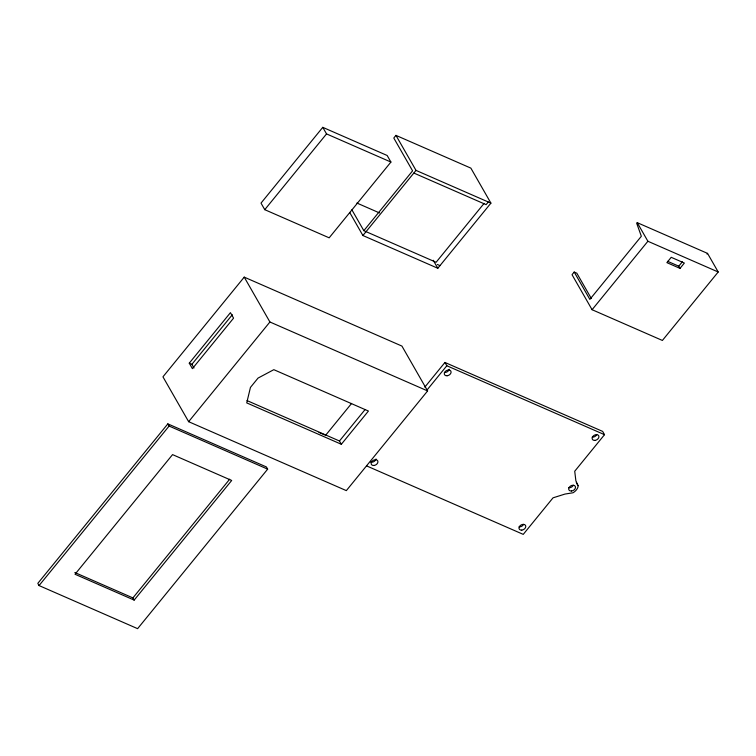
<?xml version="1.0" encoding="UTF-8"?>
<svg xmlns="http://www.w3.org/2000/svg" width="756" height="756" viewBox="0 0 756 756"><rect width="100%" height="100%" fill="white"/><g stroke="black" fill="none" stroke-linecap="round" stroke-linejoin="round"><path stroke-width="1.13" d="M424.825 387.129L444.944 362.455L602.645 431.402L604.517 434.681L574.721 471.243L575.874 480.759L578.123 486.514A9.129 6.568 -29.8 0 1 573.02 492.77L565.034 494.055L553.042 497.826L523.246 534.379L366.622 465.904M322.774 127.339L261.009 203.109L264.761 209.677L329.162 237.828L390.928 162.058L387.166 155.49L322.774 127.339L326.535 133.906L390.928 162.058M264.761 209.677L326.535 133.906M244.226 277.131L162.946 376.828L188.641 421.687L346.333 490.625L427.612 390.928L401.927 346.078L244.226 277.131L269.911 321.99L427.612 390.928M189.265 363.173L230.438 312.663L233.576 318.134L192.393 368.644L189.265 363.173L191.892 364.326L193.98 367.974M191.892 364.326L232.338 314.713M349.735 212.521L362.908 235.522L437.818 268.267L490.918 203.137L470.865 168.125L395.955 135.381L393.791 138.036L412.587 170.856L363.825 230.674L436.099 262.275L484.123 203.364M167.841 423.87L37.8 583.377L39.057 585.569L137.611 628.661L267.662 469.145L266.405 466.953L167.841 423.87L169.098 426.053L267.662 469.145M39.057 585.569L169.098 426.053M188.641 421.687L269.911 321.99M362.908 235.522L416.008 170.393L395.955 135.381M134.162 600.103L75.024 574.248L172.557 454.611L231.686 480.466L134.162 600.103L132.905 597.911L229.692 479.191M488.291 201.984L486.117 204.649L413.844 173.048M325.6 435.314L351.597 403.43M341.343 444.273L246.73 402.901L250.453 387.403L258.032 378.094L273.823 369.675L368.437 411.037L341.343 444.273L339.463 440.994L365.091 409.554M426.705 390.417L446.824 365.743L444.944 362.455M574.201 272.047L572.037 274.702L592.08 309.714L662.388 340.455L718.2 271.999L707.55 253.392L637.242 222.661L636.703 223.322L641.343 236.259L589.86 299.395L574.201 272.047L576.828 273.2L591.334 298.525M592.08 309.714L647.892 241.258L637.242 222.661M680.022 268.38L666.877 262.634L671.215 257.314L684.35 263.06L680.022 268.38L678.765 266.188L682.375 261.756M707.011 254.063L707.55 253.392M647.892 241.258L718.2 271.999M667.642 261.33L678.765 266.188M416.008 170.393L490.918 203.137M356.889 203.043L379.55 212.946M437.355 264.468L439.983 265.611M446.824 365.743L604.517 434.681M246.995 400.567L339.463 440.994M319.032 432.441L324.664 434.908M74.844 572.528L132.905 597.911M576.337 482.309L578.208 485.598M433.235 260.272L437.818 268.267M351.861 209.79L363.825 230.674M523.596 524.38A3.629 2.608 -29.8 0 1 519.088 526.828M376.015 458.986A3.629 2.608 -29.8 0 1 370.487 461.982M596.749 434.653A3.629 2.608 -29.8 0 1 592.231 437.1M449.168 369.268A3.629 2.608 -29.8 0 1 444.396 372.462M573.313 485.267A3.629 2.608 -29.8 0 1 568.805 487.705M521.82 530.117A3.629 2.608 -29.8 0 0 525.571 525.514A3.629 2.608 -29.8 0 0 519.75 526.091A3.629 2.608 -29.8 0 0 521.82 530.117M594.963 440.389A3.629 2.608 -29.8 0 0 598.724 435.787A3.629 2.608 -29.8 0 0 592.902 436.363A3.629 2.608 -29.8 0 0 594.963 440.389M447.127 375.76A3.629 2.608 -29.8 0 0 450.878 371.149A3.629 2.608 -29.8 0 0 445.057 371.735A3.629 2.608 -29.8 0 0 447.127 375.76M373.974 465.479A3.629 2.608 -29.8 0 0 377.726 460.876A3.629 2.608 -29.8 0 0 371.905 461.453A3.629 2.608 -29.8 0 0 373.974 465.479M571.536 491.003A3.629 2.608 -29.8 0 0 575.288 486.392A3.629 2.608 -29.8 0 0 569.466 486.977A3.629 2.608 -29.8 0 0 571.536 491.003"/></g></svg>
